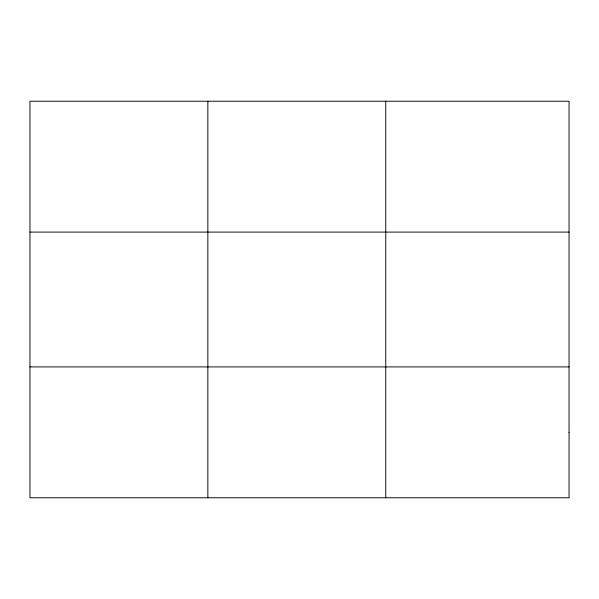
<?xml version="1.0" encoding="UTF-8"?>
<svg xmlns="http://www.w3.org/2000/svg" width="599" height="599" viewBox="0 0 599 599"><rect width="100%" height="100%" fill="white"/><g stroke="black" fill="none" stroke-linecap="round" stroke-linejoin="round"><path stroke-width="0.9" d="M207.853 101.231L207.853 497.769M385.756 101.231L385.756 497.769M29.95 232.09L569.05 232.09M29.95 366.91L569.05 366.91M569.05 432.343L569.05 497.769L29.95 497.769L29.95 101.231L569.05 101.231L569.05 432.343"/></g></svg>
